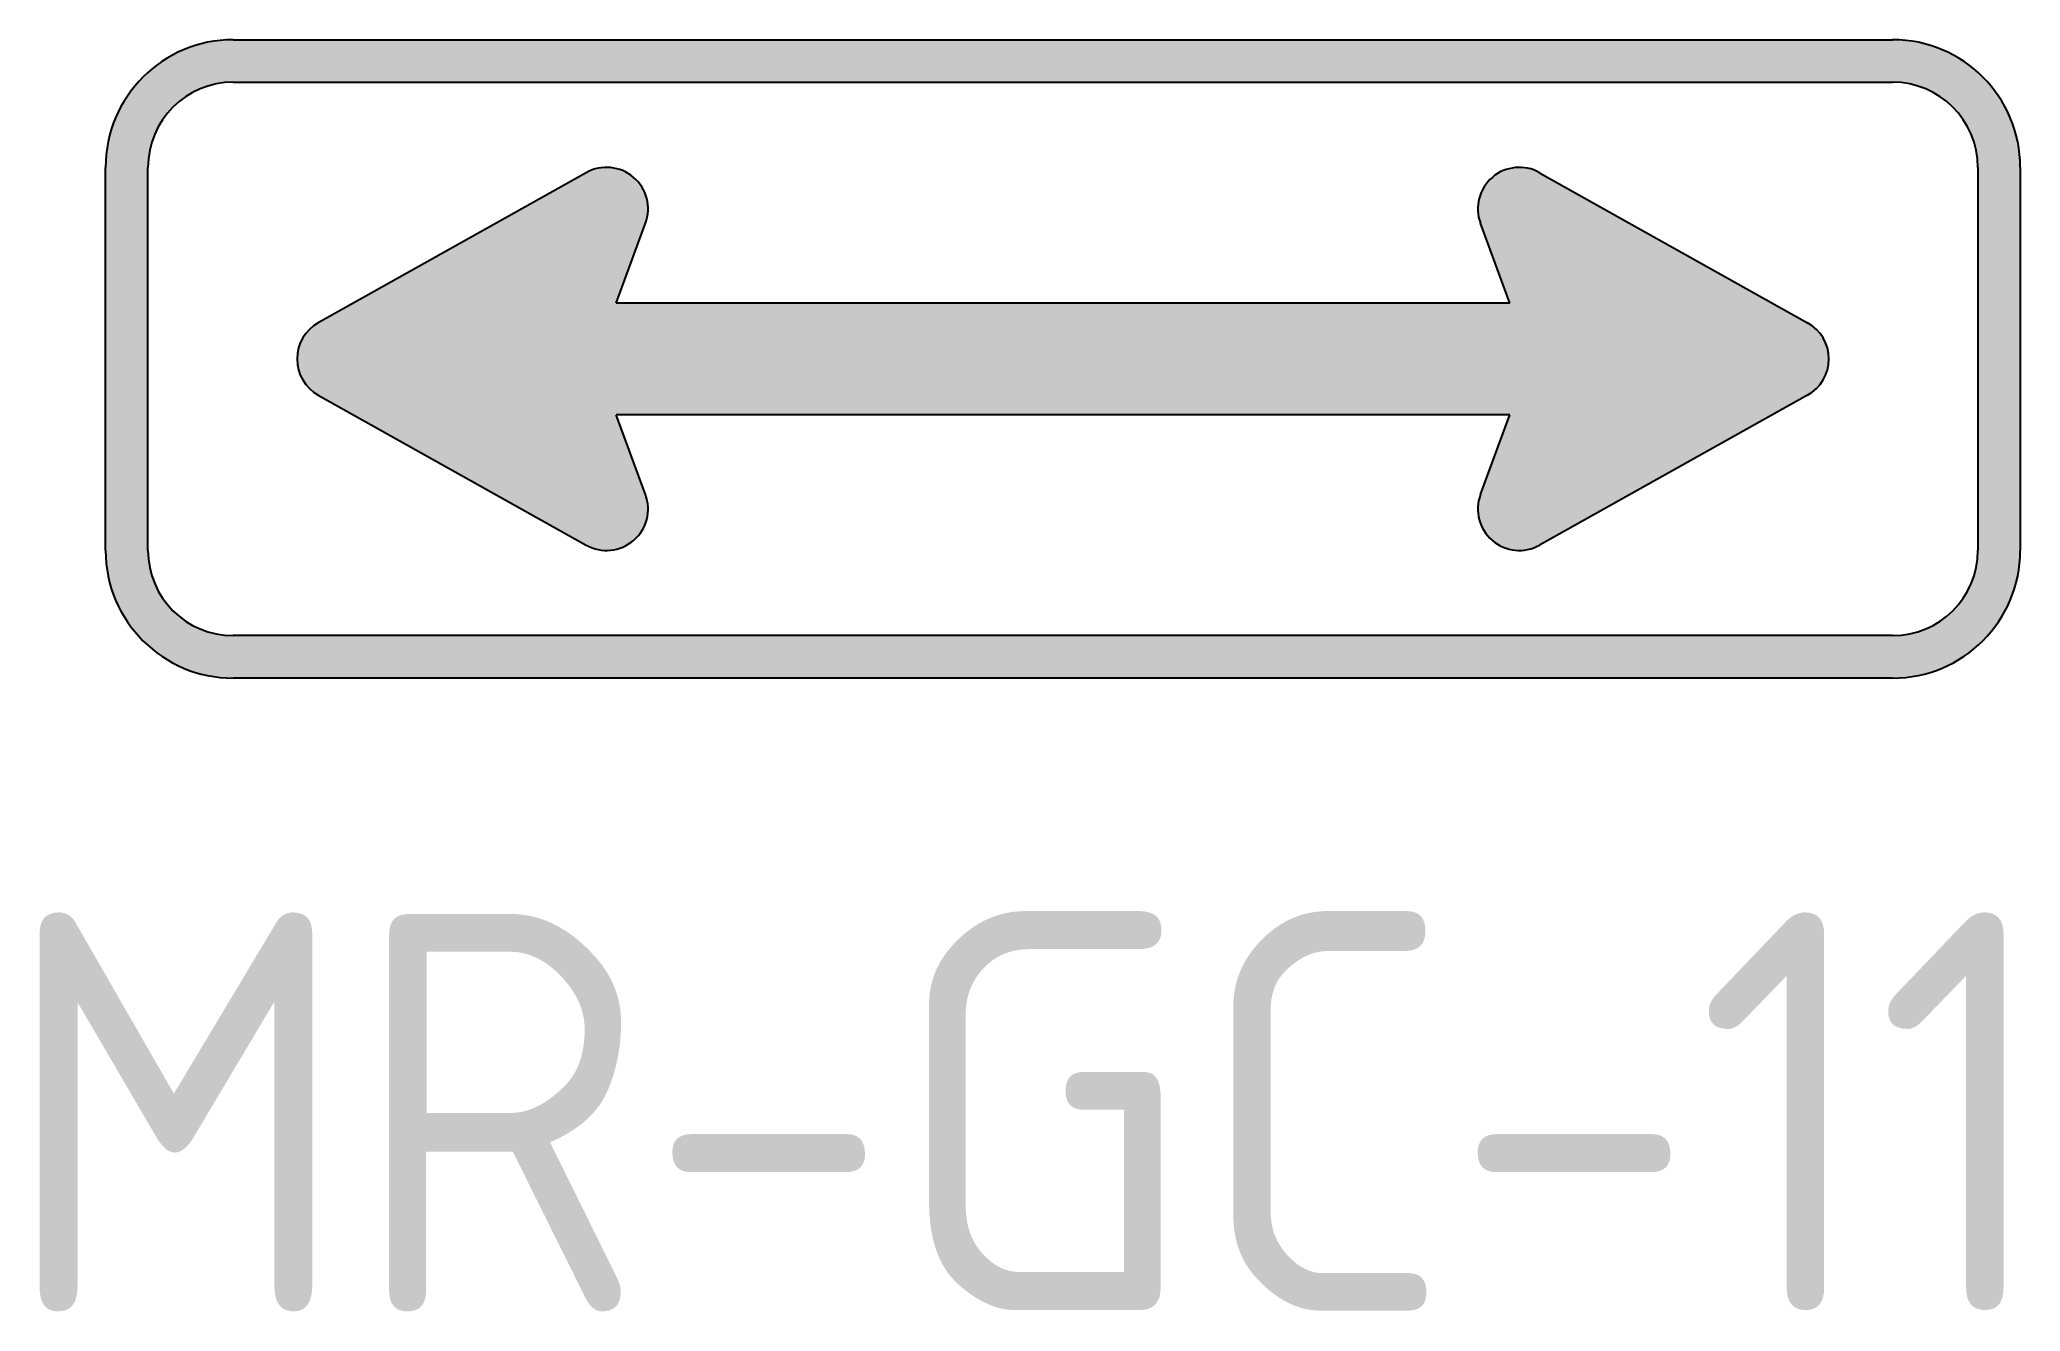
# Model space of a CAD drawing. Extents: x 204.3 to 216.7, y 155.2 to 163.2.
import ezdxf
from ezdxf.enums import TextEntityAlignment as Align

# ---------------------------------------------------------------- set-up
doc = ezdxf.new("R2010")
doc.units = 0
doc.header["$LTSCALE"] = 12
doc.header["$MEASUREMENT"] = 0
doc.layers.add('L18', color=4, linetype='CONTINUOUS')
doc.layers.add('T25', color=1, linetype='CONTINUOUS')
doc.styles.add('ISO', font='iso')

msp = doc.modelspace()

# ---------------------------------------------------------------- hatches: boundary and pattern name
at = {"layer": 'L18'}
h = msp.add_hatch(color=256, dxfattribs=at)
edge = h.paths.add_edge_path(flags=16)
edge.add_line((215.879, 159.451), (205.479, 159.451))
edge.add_arc((205.479, 159.985), 0.534, 180, 270, ccw=False)
edge.add_line((204.945, 159.985), (204.945, 162.385))
edge.add_arc((205.479, 162.385), 0.534, 90, 180, ccw=False)
edge.add_line((205.479, 162.919), (215.879, 162.919))
edge.add_arc((215.879, 162.385), 0.534, 0, 90, ccw=False)
edge.add_line((216.413, 162.385), (216.413, 159.985))
edge.add_arc((215.879, 159.985), 0.534, -90, 0, ccw=False)
edge = h.paths.add_edge_path(flags=0)
edge.add_arc((215.219, 161.185), 0.26, 299.2281, 420.7719)
edge.add_line((215.346, 161.412), (213.666, 162.352))
edge.add_arc((213.539, 162.125), 0.26, 60.7719, 200.1962)
edge.add_line((213.295, 162.036), (213.479, 161.535))
edge.add_line((213.479, 161.535), (207.879, 161.535))
edge.add_line((207.879, 161.535), (208.063, 162.036))
edge.add_arc((207.819, 162.125), 0.26, 339.8038, 479.2281)
edge.add_line((207.692, 162.352), (206.012, 161.412))
edge.add_arc((206.139, 161.185), 0.26, 119.2281, 240.7719)
edge.add_line((206.012, 160.958), (207.692, 160.018))
edge.add_arc((207.819, 160.245), 0.26, 240.7719, 380.1962)
edge.add_line((208.063, 160.335), (207.879, 160.835))
edge.add_line((207.879, 160.835), (213.479, 160.835))
edge.add_line((213.479, 160.835), (213.295, 160.335))
edge.add_arc((213.539, 160.245), 0.26, 159.8038, 299.2281)
edge.add_line((213.666, 160.018), (215.346, 160.958))
edge = h.paths.add_edge_path()
edge.add_arc((205.479, 159.985), 0.8, 180, 270)
edge.add_line((205.479, 159.185), (215.879, 159.185))
edge.add_arc((215.879, 159.985), 0.8, 270, 360)
edge.add_line((216.679, 159.985), (216.679, 162.385))
edge.add_arc((215.879, 162.385), 0.8, 0, 90)
edge.add_line((215.879, 163.185), (205.479, 163.185))
edge.add_arc((205.479, 162.385), 0.8, 90, 180)
edge.add_line((204.679, 162.385), (204.679, 159.985))

# ---------------------------------------------------------------- linework, layer by layer
for p, q in [((205.479, 163.185), (215.879, 163.185)), ((205.479, 162.919), (215.879, 162.919)), ((204.679, 159.985), (204.679, 162.385)), ((204.945, 159.985), (204.945, 162.385)), ((216.413, 162.385), (216.413, 159.985)), ((216.679, 162.385), (216.679, 159.985)), ((207.692, 162.352), (206.012, 161.412)), ((213.666, 162.352), (215.346, 161.412)), ((207.879, 161.535), (208.063, 162.036)), ((213.479, 161.535), (213.295, 162.036)), ((213.479, 161.535), (207.879, 161.535)), ((206.012, 160.958), (207.692, 160.018)), ((215.346, 160.958), (213.666, 160.018)), ((208.063, 160.335), (207.879, 160.835)), ((213.479, 160.835), (207.879, 160.835)), ((213.295, 160.335), (213.479, 160.835)), ((215.879, 159.451), (205.479, 159.451)), ((215.879, 159.185), (205.479, 159.185))]:
    msp.add_line(p, q, dxfattribs=at)
for centre, radius, start, end in [((205.479, 162.385), 0.8, 90, 180), ((215.879, 162.385), 0.8, 0, 90), ((205.479, 162.385), 0.534, 90, 180), ((215.879, 162.385), 0.534, 0, 90), ((207.819, 162.125), 0.26, 339.8038, 119.2281), ((213.539, 162.125), 0.26, 60.7719, 200.1962), ((206.139, 161.185), 0.26, 119.2281, 240.7719), ((215.219, 161.185), 0.26, 299.2281, 60.7719), ((207.819, 160.245), 0.26, 240.7719, 20.1962), ((213.539, 160.245), 0.26, 159.8038, 299.2281), ((205.479, 159.985), 0.8, 180, 270), ((205.479, 159.985), 0.534, 180, 270), ((215.879, 159.985), 0.534, 270, 0), ((215.879, 159.985), 0.8, 270, 0)]:
    msp.add_arc(centre, radius, start, end, dxfattribs=at)

# ---------------------------------------------------------------- texts
at = {"layer": 'T25', "style": 'ISO'}
msp.add_text('MR-GC-11', height=2.5, dxfattribs=at).set_placement((210.46, 155.217), align=Align.CENTER)

doc.saveas('drawing.dxf')
